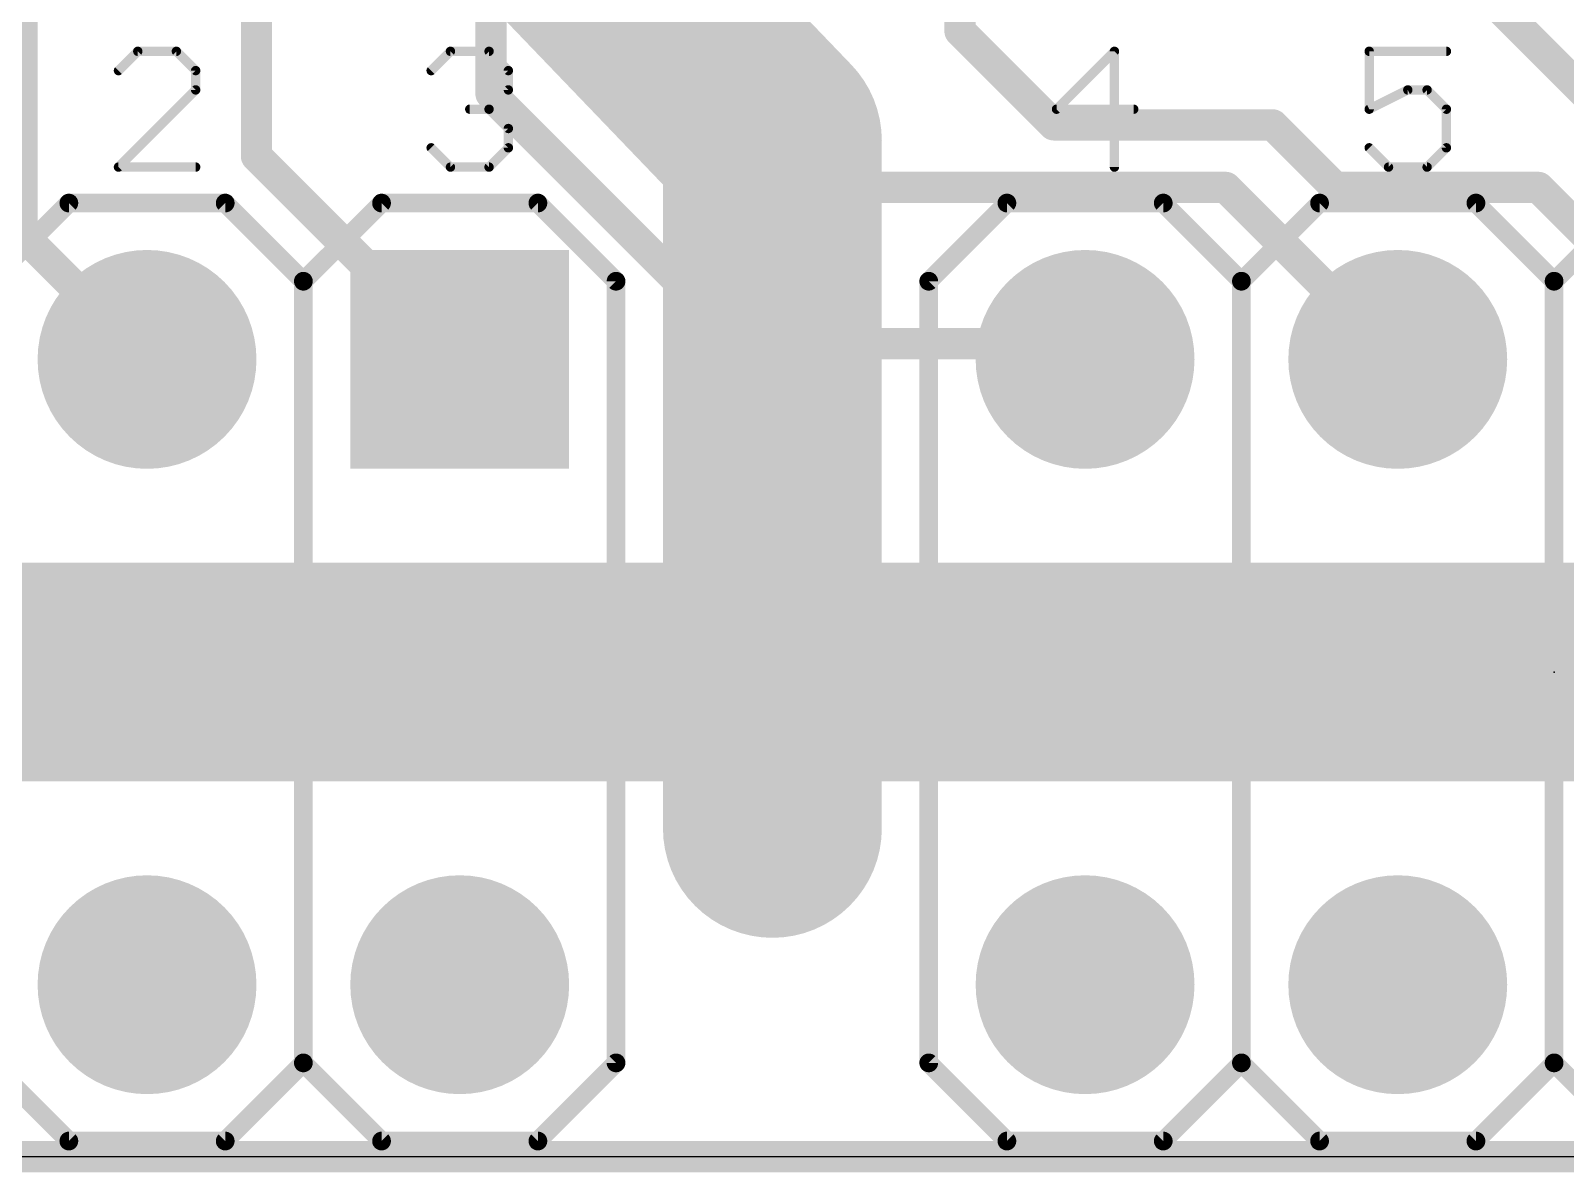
# Model space of a CAD drawing. Extents: x -31.2 to 31.8, y -0.1 to 26.1.
# Drawn here: x -20 to -7.53, y -0.13 to 9.15 of the extents above; entities that cross this region are included whole.
import ezdxf

# ---------------------------------------------------------------- set-up
doc = ezdxf.new("R2010")
doc.units = 0
for name, color, linetype in [('1', 12, 'CONTINUOUS'), ('16', 132, 'CONTINUOUS'), ('17', 110, 'CONTINUOUS'), ('18', 110, 'CONTINUOUS'), ('20', 53, 'CONTINUOUS'), ('21', 40, 'CONTINUOUS'), ('23', 53, 'CONTINUOUS'), ('51', 253, 'CONTINUOUS')]:
    doc.layers.add(name, color=color, linetype=linetype)

# ---------------------------------------------------------------- blocks, each defined once
blk = doc.blocks.new('RECT')
blk.add_solid([(-0.5, -0.5), (0.5, -0.5), (-0.5, 0.5), (0.5, 0.5)])
blk = doc.blocks.new('ROUNDP')
at = {"const_width": 0.5}
blk.add_lwpolyline([(0, -0.25, 1), (0, 0.25, 1), (0, -0.25)], format="xyb", dxfattribs=at)
blk = doc.blocks.new('SQUAREP')
blk.add_solid([(-0.5, -0.5), (0.5, -0.5), (-0.5, 0.5), (0.5, 0.5)])
blk = doc.blocks.new('ROUNDV')
at = {"const_width": 0.5}
blk.add_lwpolyline([(0, -0.25, 1), (0, 0.25, 1), (0, -0.25)], format="xyb", dxfattribs=at)

msp = doc.modelspace()

# ---------------------------------------------------------------- linework, layer by layer
at = {"layer": '1'}
for points, const_width in [([(-20.066, 10.099), (-20.066, 7.493)], 0.254), ([(-18.161, 8.128), (-18.161, 10.099)], 0.254), ([(-16.256, 8.636), (-16.256, 10.099)], 0.254), ([(-14.351, 9.017), (-14.351, 10.099)], 0.254), ([(-12.446, 9.144), (-12.446, 10.099)], 0.254), ([(-8.702, 9.972), (-6.604, 7.874)], 0.254), ([(-11.684, 8.382), (-12.446, 9.144)], 0.254), ([(-13.208, 7.874), (-14.351, 9.017)], 0.254), ([(-14.224, 6.604), (-16.256, 8.636)], 0.254), ([(-9.906, 8.382), (-11.684, 8.382)], 0.254), ([(-9.398, 7.874), (-9.906, 8.382)], 0.254), ([(-16.51, 6.477), (-18.161, 8.128)], 0.254), ([(-10.287, 7.874), (-13.208, 7.874)], 0.254), ([(-8.89, 6.477), (-10.287, 7.874)], 0.254), ([(-7.747, 7.874), (-9.398, 7.874)], 0.254), ([(-6.35, 6.477), (-7.747, 7.874)], 0.254), ([(-20.066, 7.493), (-19.05, 6.477)], 0.254), ([(-11.557, 6.604), (-14.224, 6.604)], 0.254), ([(-11.43, 6.477), (-11.557, 6.604)], 0.254), ([(-13.97, 3.937), (-13.97, 5.207)], 1.778), ([(-19.05, 3.937), (-21.59, 3.937)], 1.778), ([(-16.51, 3.937), (-19.05, 3.937)], 1.778), ([(-13.97, 3.937), (-16.51, 3.937)], 1.778), ([(-11.43, 3.937), (-13.97, 3.937)], 1.778), ([(-13.97, 3.937), (-13.97, 2.667)], 1.778), ([(-8.89, 3.937), (-11.43, 3.937)], 1.778), ([(-6.35, 3.937), (-8.89, 3.937)], 1.778)]:
    msp.add_lwpolyline(points, dxfattribs=dict(at, const_width=const_width))
for points, const_width in [([(-12.4011, 9.1889, 1), (-12.4909, 9.0991)], 0.127), ([(-14.3061, 9.0619, 1), (-14.3959, 8.9721)], 0.127), ([(-12.5095, 9.144, 1), (-12.3825, 9.144)], 0.127), ([(-14.4145, 9.017, 1), (-14.2875, 9.017)], 0.127), ([(-16.2111, 8.6809, 1), (-16.3009, 8.5911)], 0.127), ([(-16.3195, 8.636, 1), (-16.1925, 8.636)], 0.127), ([(-11.684, 8.4455, 1), (-11.684, 8.3185)], 0.127), ([(-11.7289, 8.3371, 1), (-11.6391, 8.4269)], 0.127), ([(-9.8611, 8.4269, 1), (-9.9509, 8.3371)], 0.127), ([(-9.906, 8.3185, 1), (-9.906, 8.4455)], 0.127), ([(-18.1161, 8.1729, 1), (-18.2059, 8.0831)], 0.127), ([(-18.2245, 8.128, 1), (-18.0975, 8.128)], 0.127), ([(-13.208, 7.9375, 1), (-13.208, 7.8105)], 0.127), ([(-13.2529, 7.8291, 1), (-13.1631, 7.9189)], 0.127), ([(-10.2421, 7.9189, 1), (-10.3319, 7.8291)], 0.127), ([(-10.287, 7.8105, 1), (-10.287, 7.9375)], 0.127), ([(-9.398, 7.9375, 1), (-9.398, 7.8105)], 0.127), ([(-9.4429, 7.8291, 1), (-9.3531, 7.9189)], 0.127), ([(-7.7021, 7.9189, 1), (-7.7919, 7.8291)], 0.127), ([(-7.747, 7.8105, 1), (-7.747, 7.9375)], 0.127), ([(-20.0211, 7.5379, 1), (-20.1109, 7.4481)], 0.127), ([(-20.1295, 7.493, 1), (-20.0025, 7.493)], 0.127), ([(-14.224, 6.6675, 1), (-14.224, 6.5405)], 0.127), ([(-14.2689, 6.5591, 1), (-14.1791, 6.6489)], 0.127), ([(-11.5121, 6.6489, 1), (-11.6019, 6.5591)], 0.127), ([(-11.557, 6.5405, 1), (-11.557, 6.6675)], 0.127), ([(-19.0949, 6.4321, 1), (-19.0051, 6.5219)], 0.127), ([(-16.5549, 6.4321, 1), (-16.4651, 6.5219)], 0.127), ([(-11.4749, 6.4321, 1), (-11.3851, 6.5219)], 0.127), ([(-8.9349, 6.4321, 1), (-8.8451, 6.5219)], 0.127), ([(-13.5255, 5.207, 1), (-14.4145, 5.207)], 0.889), ([(-19.05, 4.3815, 1), (-19.05, 3.4925)], 0.889), ([(-19.05, 3.4925, 1), (-19.05, 4.3815)], 0.889), ([(-16.51, 4.3815, 1), (-16.51, 3.4925)], 0.889), ([(-16.51, 3.4925, 1), (-16.51, 4.3815)], 0.889), ([(-13.97, 4.3815, 1), (-13.97, 3.4925)], 0.889), ([(-13.5255, 3.937, 1), (-14.4145, 3.937)], 0.889), ([(-13.97, 3.4925, 1), (-13.97, 4.3815)], 0.889), ([(-11.43, 4.3815, 1), (-11.43, 3.4925)], 0.889), ([(-11.43, 3.4925, 1), (-11.43, 4.3815)], 0.889), ([(-8.89, 4.3815, 1), (-8.89, 3.4925)], 0.889), ([(-8.89, 3.4925, 1), (-8.89, 4.3815)], 0.889), ([(-14.4145, 3.937, 1), (-13.5255, 3.937)], 0.889), ([(-14.4145, 2.667, 1), (-13.5255, 2.667)], 0.889)]:
    msp.add_lwpolyline(points, format="xyb", dxfattribs=dict(at, const_width=const_width))
at = {"layer": '16'}
for points, const_width in [([(-13.97, 8.255), (-17.018, 11.43)], 1.778), ([(-13.97, 3.937), (-13.97, 8.255)], 1.778), ([(31.663, 0), (-31.115, 0)], 0.254)]:
    msp.add_lwpolyline(points, dxfattribs=dict(at, const_width=const_width))
at = {"layer": '16', "const_width": 0.889}
for points in [[(-13.5255, 8.255, 1), (-14.4145, 8.255)], [(-14.2907, 7.9472, 1), (-13.6493, 8.5628)], [(-14.4145, 3.937, 1), (-13.5255, 3.937)]]:
    msp.add_lwpolyline(points, format="xyb", dxfattribs=at)
at = {"layer": '20'}
msp.add_line((27.94, 0), (-27.94, 0), dxfattribs=at)
at = {"layer": '21'}
for points, const_width in [([(-19.1251, 8.9797), (-19.2819, 8.8229)], 0.0762), ([(-18.8116, 8.9797), (-19.1251, 8.9797)], 0.0762), ([(-18.6548, 8.8229), (-18.8116, 8.9797)], 0.0762), ([(-16.7419, 8.8229), (-16.5851, 8.9797)], 0.0762), ([(-16.5851, 8.9797), (-16.2716, 8.9797)], 0.0762), ([(-16.2716, 8.9797), (-16.1148, 8.8229)], 0.0762), ([(-11.1916, 8.9797), (-11.6619, 8.5094)], 0.0762), ([(-11.1916, 8.0391), (-11.1916, 8.9797)], 0.0762), ([(-8.4948, 8.9797), (-9.1219, 8.9797)], 0.0762), ([(-9.1219, 8.9797), (-9.1219, 8.5094)], 0.0762), ([(-18.6548, 8.6662), (-18.6548, 8.8229)], 0.0762), ([(-16.1148, 8.8229), (-16.1148, 8.6662)], 0.0762), ([(-19.2819, 8.0391), (-18.6548, 8.6662)], 0.0762), ([(-16.1148, 8.6662), (-16.2716, 8.5094)], 0.0762), ([(-9.1219, 8.5094), (-8.8084, 8.6662)], 0.0762), ([(-8.8084, 8.6662), (-8.6516, 8.6662)], 0.0762), ([(-8.6516, 8.6662), (-8.4948, 8.5094)], 0.0762), ([(-16.2716, 8.5094), (-16.4284, 8.5094)], 0.0762), ([(-16.2716, 8.5094), (-16.1148, 8.3526)], 0.0762), ([(-11.6619, 8.5094), (-11.0348, 8.5094)], 0.0762), ([(-8.4948, 8.5094), (-8.4948, 8.1959)], 0.0762), ([(-16.1148, 8.3526), (-16.1148, 8.1959)], 0.0762), ([(-16.5851, 8.0391), (-16.7419, 8.1959)], 0.0762), ([(-16.1148, 8.1959), (-16.2716, 8.0391)], 0.0762), ([(-8.9651, 8.0391), (-9.1219, 8.1959)], 0.0762), ([(-8.4948, 8.1959), (-8.6516, 8.0391)], 0.0762), ([(-18.6548, 8.0391), (-19.2819, 8.0391)], 0.0762), ([(-16.2716, 8.0391), (-16.5851, 8.0391)], 0.0762), ([(-8.6516, 8.0391), (-8.9651, 8.0391)], 0.0762), ([(-19.685, 7.747), (-20.32, 7.112)], 0.1524), ([(-18.415, 7.747), (-19.685, 7.747)], 0.1524), ([(-17.78, 7.112), (-18.415, 7.747)], 0.1524), ([(-17.145, 7.747), (-17.78, 7.112)], 0.1524), ([(-15.875, 7.747), (-17.145, 7.747)], 0.1524), ([(-15.24, 7.112), (-15.875, 7.747)], 0.1524), ([(-12.065, 7.747), (-12.7, 7.112)], 0.1524), ([(-10.795, 7.747), (-12.065, 7.747)], 0.1524), ([(-10.16, 7.112), (-10.795, 7.747)], 0.1524), ([(-9.525, 7.747), (-10.16, 7.112)], 0.1524), ([(-8.255, 7.747), (-9.525, 7.747)], 0.1524), ([(-7.62, 7.112), (-8.255, 7.747)], 0.1524), ([(-6.985, 7.747), (-7.62, 7.112)], 0.1524), ([(-17.78, 0.762), (-17.78, 7.112)], 0.1524), ([(-15.24, 7.112), (-15.24, 0.762)], 0.1524), ([(-12.7, 0.762), (-12.7, 7.112)], 0.1524), ([(-10.16, 0.762), (-10.16, 7.112)], 0.1524), ([(-7.62, 0.762), (-7.62, 7.112)], 0.1524), ([(-19.685, 0.127), (-20.32, 0.762)], 0.1524), ([(-17.78, 0.762), (-18.415, 0.127)], 0.1524), ([(-17.145, 0.127), (-17.78, 0.762)], 0.1524), ([(-15.24, 0.762), (-15.875, 0.127)], 0.1524), ([(-12.065, 0.127), (-12.7, 0.762)], 0.1524), ([(-10.16, 0.762), (-10.795, 0.127)], 0.1524), ([(-9.525, 0.127), (-10.16, 0.762)], 0.1524), ([(-7.62, 0.762), (-8.255, 0.127)], 0.1524), ([(-6.985, 0.127), (-7.62, 0.762)], 0.1524), ([(-18.415, 0.127), (-19.685, 0.127)], 0.1524), ([(-15.875, 0.127), (-17.145, 0.127)], 0.1524), ([(-10.795, 0.127), (-12.065, 0.127)], 0.1524), ([(-8.255, 0.127), (-9.525, 0.127)], 0.1524)]:
    msp.add_lwpolyline(points, dxfattribs=dict(at, const_width=const_width))
for points, const_width in [([(-19.1251, 8.9988, 1), (-19.1251, 8.9607)], 0.0381), ([(-19.1117, 8.9662, 1), (-19.1386, 8.9932)], 0.0381), ([(-18.7981, 8.9932, 1), (-18.8251, 8.9662)], 0.0381), ([(-18.8116, 8.9607, 1), (-18.8116, 8.9988)], 0.0381), ([(-16.5851, 8.9988, 1), (-16.5851, 8.9607)], 0.0381), ([(-16.5717, 8.9662, 1), (-16.5986, 8.9932)], 0.0381), ([(-16.2581, 8.9932, 1), (-16.2851, 8.9662)], 0.0381), ([(-16.2716, 8.9607, 1), (-16.2716, 8.9988)], 0.0381), ([(-11.1726, 8.9797, 1), (-11.2107, 8.9797)], 0.0381), ([(-11.1781, 8.9662, 1), (-11.2051, 8.9932)], 0.0381), ([(-9.1029, 8.9797, 1), (-9.141, 8.9797)], 0.0381), ([(-9.1219, 8.9988, 1), (-9.1219, 8.9607)], 0.0381), ([(-8.4948, 8.9607, 1), (-8.4948, 8.9988)], 0.0381), ([(-19.2954, 8.8364, 1), (-19.2684, 8.8095)], 0.0381), ([(-18.6358, 8.8229, 1), (-18.6739, 8.8229)], 0.0381), ([(-18.6683, 8.8095, 1), (-18.6414, 8.8364)], 0.0381), ([(-16.7554, 8.8364, 1), (-16.7284, 8.8095)], 0.0381), ([(-16.0958, 8.8229, 1), (-16.1339, 8.8229)], 0.0381), ([(-16.1283, 8.8095, 1), (-16.1014, 8.8364)], 0.0381), ([(-18.6739, 8.6662, 1), (-18.6358, 8.6662)], 0.0381), ([(-18.6414, 8.6527, 1), (-18.6683, 8.6796)], 0.0381), ([(-16.1339, 8.6662, 1), (-16.0958, 8.6662)], 0.0381), ([(-16.1014, 8.6527, 1), (-16.1283, 8.6796)], 0.0381), ([(-8.8084, 8.6852, 1), (-8.8084, 8.6471)], 0.0381), ([(-8.7998, 8.6491, 1), (-8.8169, 8.6832)], 0.0381), ([(-8.6381, 8.6796, 1), (-8.6651, 8.6527)], 0.0381), ([(-8.6516, 8.6471, 1), (-8.6516, 8.6852)], 0.0381), ([(-16.4284, 8.5285, 1), (-16.4284, 8.4904)], 0.0381), ([(-16.2581, 8.5229, 1), (-16.2851, 8.4959)], 0.0381), ([(-16.2851, 8.5229, 1), (-16.2581, 8.4959)], 0.0381), ([(-16.2716, 8.4904, 1), (-16.2716, 8.5285)], 0.0381), ([(-11.6619, 8.5285, 1), (-11.6619, 8.4904)], 0.0381), ([(-11.6754, 8.5229, 1), (-11.6484, 8.4959)], 0.0381), ([(-11.0348, 8.4904, 1), (-11.0348, 8.5285)], 0.0381), ([(-9.141, 8.5094, 1), (-9.1029, 8.5094)], 0.0381), ([(-9.1304, 8.5264, 1), (-9.1134, 8.4924)], 0.0381), ([(-8.4758, 8.5094, 1), (-8.5139, 8.5094)], 0.0381), ([(-8.5083, 8.4959, 1), (-8.4814, 8.5229)], 0.0381), ([(-16.0958, 8.3526, 1), (-16.1339, 8.3526)], 0.0381), ([(-16.1283, 8.3392, 1), (-16.1014, 8.3661)], 0.0381), ([(-16.7284, 8.2093, 1), (-16.7554, 8.1824)], 0.0381), ([(-16.1014, 8.1824, 1), (-16.1283, 8.2093)], 0.0381), ([(-9.1084, 8.2093, 1), (-9.1354, 8.1824)], 0.0381), ([(-8.4814, 8.1824, 1), (-8.5083, 8.2093)], 0.0381), ([(-16.1339, 8.1959, 1), (-16.0958, 8.1959)], 0.0381), ([(-8.5139, 8.1959, 1), (-8.4758, 8.1959)], 0.0381), ([(-19.2819, 8.0582, 1), (-19.2819, 8.0201)], 0.0381), ([(-19.2954, 8.0526, 1), (-19.2684, 8.0256)], 0.0381), ([(-18.6548, 8.0201, 1), (-18.6548, 8.0582)], 0.0381), ([(-16.5851, 8.0582, 1), (-16.5851, 8.0201)], 0.0381), ([(-16.5986, 8.0256, 1), (-16.5717, 8.0526)], 0.0381), ([(-16.2851, 8.0526, 1), (-16.2581, 8.0256)], 0.0381), ([(-16.2716, 8.0201, 1), (-16.2716, 8.0582)], 0.0381), ([(-11.2107, 8.0391, 1), (-11.1726, 8.0391)], 0.0381), ([(-8.9651, 8.0582, 1), (-8.9651, 8.0201)], 0.0381), ([(-8.9786, 8.0256, 1), (-8.9517, 8.0526)], 0.0381), ([(-8.6651, 8.0526, 1), (-8.6381, 8.0256)], 0.0381), ([(-8.6516, 8.0201, 1), (-8.6516, 8.0582)], 0.0381), ([(-19.685, 7.7851, 1), (-19.685, 7.7089)], 0.0762), ([(-19.6581, 7.7201, 1), (-19.7119, 7.7739)], 0.0762), ([(-18.3881, 7.7739, 1), (-18.4419, 7.7201)], 0.0762), ([(-18.415, 7.7089, 1), (-18.415, 7.7851)], 0.0762), ([(-17.145, 7.7851, 1), (-17.145, 7.7089)], 0.0762), ([(-17.1181, 7.7201, 1), (-17.1719, 7.7739)], 0.0762), ([(-15.8481, 7.7739, 1), (-15.9019, 7.7201)], 0.0762), ([(-15.875, 7.7089, 1), (-15.875, 7.7851)], 0.0762), ([(-12.065, 7.7851, 1), (-12.065, 7.7089)], 0.0762), ([(-12.0381, 7.7201, 1), (-12.0919, 7.7739)], 0.0762), ([(-10.7681, 7.7739, 1), (-10.8219, 7.7201)], 0.0762), ([(-10.795, 7.7089, 1), (-10.795, 7.7851)], 0.0762), ([(-9.525, 7.7851, 1), (-9.525, 7.7089)], 0.0762), ([(-9.4981, 7.7201, 1), (-9.5519, 7.7739)], 0.0762), ([(-8.2281, 7.7739, 1), (-8.2819, 7.7201)], 0.0762), ([(-8.255, 7.7089, 1), (-8.255, 7.7851)], 0.0762), ([(-17.7419, 7.112, 1), (-17.8181, 7.112)], 0.0762), ([(-17.8069, 7.1389, 1), (-17.7531, 7.0851)], 0.0762), ([(-17.8069, 7.0851, 1), (-17.7531, 7.1389)], 0.0762), ([(-15.2019, 7.112, 1), (-15.2781, 7.112)], 0.0762), ([(-15.2669, 7.0851, 1), (-15.2131, 7.1389)], 0.0762), ([(-12.6619, 7.112, 1), (-12.7381, 7.112)], 0.0762), ([(-12.7269, 7.1389, 1), (-12.6731, 7.0851)], 0.0762), ([(-10.1219, 7.112, 1), (-10.1981, 7.112)], 0.0762), ([(-10.1869, 7.1389, 1), (-10.1331, 7.0851)], 0.0762), ([(-10.1869, 7.0851, 1), (-10.1331, 7.1389)], 0.0762), ([(-7.5819, 7.112, 1), (-7.6581, 7.112)], 0.0762), ([(-7.6469, 7.1389, 1), (-7.5931, 7.0851)], 0.0762), ([(-7.6469, 7.0851, 1), (-7.5931, 7.1389)], 0.0762), ([(-17.8181, 0.762, 1), (-17.7419, 0.762)], 0.0762), ([(-17.7531, 0.7889, 1), (-17.8069, 0.7351)], 0.0762), ([(-17.7531, 0.7351, 1), (-17.8069, 0.7889)], 0.0762), ([(-15.2781, 0.762, 1), (-15.2019, 0.762)], 0.0762), ([(-15.2131, 0.7351, 1), (-15.2669, 0.7889)], 0.0762), ([(-12.7381, 0.762, 1), (-12.6619, 0.762)], 0.0762), ([(-12.6731, 0.7889, 1), (-12.7269, 0.7351)], 0.0762), ([(-10.1981, 0.762, 1), (-10.1219, 0.762)], 0.0762), ([(-10.1331, 0.7889, 1), (-10.1869, 0.7351)], 0.0762), ([(-10.1331, 0.7351, 1), (-10.1869, 0.7889)], 0.0762), ([(-7.6581, 0.762, 1), (-7.5819, 0.762)], 0.0762), ([(-7.5931, 0.7889, 1), (-7.6469, 0.7351)], 0.0762), ([(-7.5931, 0.7351, 1), (-7.6469, 0.7889)], 0.0762), ([(-19.685, 0.1651, 1), (-19.685, 0.0889)], 0.0762), ([(-19.7119, 0.1001, 1), (-19.6581, 0.1539)], 0.0762), ([(-18.4419, 0.1539, 1), (-18.3881, 0.1001)], 0.0762), ([(-18.415, 0.0889, 1), (-18.415, 0.1651)], 0.0762), ([(-17.145, 0.1651, 1), (-17.145, 0.0889)], 0.0762), ([(-17.1719, 0.1001, 1), (-17.1181, 0.1539)], 0.0762), ([(-15.9019, 0.1539, 1), (-15.8481, 0.1001)], 0.0762), ([(-15.875, 0.0889, 1), (-15.875, 0.1651)], 0.0762), ([(-12.065, 0.1651, 1), (-12.065, 0.0889)], 0.0762), ([(-12.0919, 0.1001, 1), (-12.0381, 0.1539)], 0.0762), ([(-10.8219, 0.1539, 1), (-10.7681, 0.1001)], 0.0762), ([(-10.795, 0.0889, 1), (-10.795, 0.1651)], 0.0762), ([(-9.525, 0.1651, 1), (-9.525, 0.0889)], 0.0762), ([(-9.5519, 0.1001, 1), (-9.4981, 0.1539)], 0.0762), ([(-8.2819, 0.1539, 1), (-8.2281, 0.1001)], 0.0762), ([(-8.255, 0.0889, 1), (-8.255, 0.1651)], 0.0762)]:
    msp.add_lwpolyline(points, format="xyb", dxfattribs=dict(at, const_width=const_width))
at = {"layer": '23'}
msp.add_point((-7.62, 3.937), dxfattribs=at)

# ---------------------------------------------------------------- block references
at = {"layer": '17', "xscale": 1.778, "yscale": 1.778, "rotation": 180}
for name, p in [('ROUNDP', (-19.05, 6.477)), ('ROUNDP', (-19.05, 6.477)), ('SQUAREP', (-16.51, 6.477)), ('SQUAREP', (-16.51, 6.477)), ('ROUNDP', (-11.43, 6.477)), ('ROUNDP', (-11.43, 6.477)), ('ROUNDP', (-8.89, 6.477)), ('ROUNDP', (-8.89, 6.477)), ('ROUNDP', (-19.05, 3.937)), ('ROUNDP', (-19.05, 3.937)), ('ROUNDP', (-16.51, 3.937)), ('ROUNDP', (-16.51, 3.937)), ('ROUNDP', (-11.43, 3.937)), ('ROUNDP', (-11.43, 3.937)), ('ROUNDP', (-8.89, 3.937)), ('ROUNDP', (-8.89, 3.937)), ('ROUNDP', (-19.05, 1.397)), ('ROUNDP', (-19.05, 1.397)), ('ROUNDP', (-16.51, 1.397)), ('ROUNDP', (-16.51, 1.397)), ('ROUNDP', (-11.43, 1.397)), ('ROUNDP', (-11.43, 1.397)), ('ROUNDP', (-8.89, 1.397)), ('ROUNDP', (-8.89, 1.397))]:
    msp.add_blockref(name, p, dxfattribs=at)
at = {"layer": '18', "xscale": 1.008, "yscale": 1.008}
for p in [(-13.97, 5.207), (-13.97, 5.207), (-13.97, 3.937), (-13.97, 3.937), (-13.97, 2.667), (-13.97, 2.667)]:
    msp.add_blockref('ROUNDV', p, dxfattribs=at)
at = {"layer": '51', "xscale": 0.508, "yscale": 0.508, "rotation": 180}
for p in [(-19.05, 6.477), (-16.51, 6.477), (-11.43, 6.477), (-8.89, 6.477), (-19.05, 3.937), (-16.51, 3.937), (-11.43, 3.937), (-8.89, 3.937), (-19.05, 1.397), (-16.51, 1.397), (-11.43, 1.397), (-8.89, 1.397)]:
    msp.add_blockref('RECT', p, dxfattribs=at)

doc.saveas('drawing.dxf')
